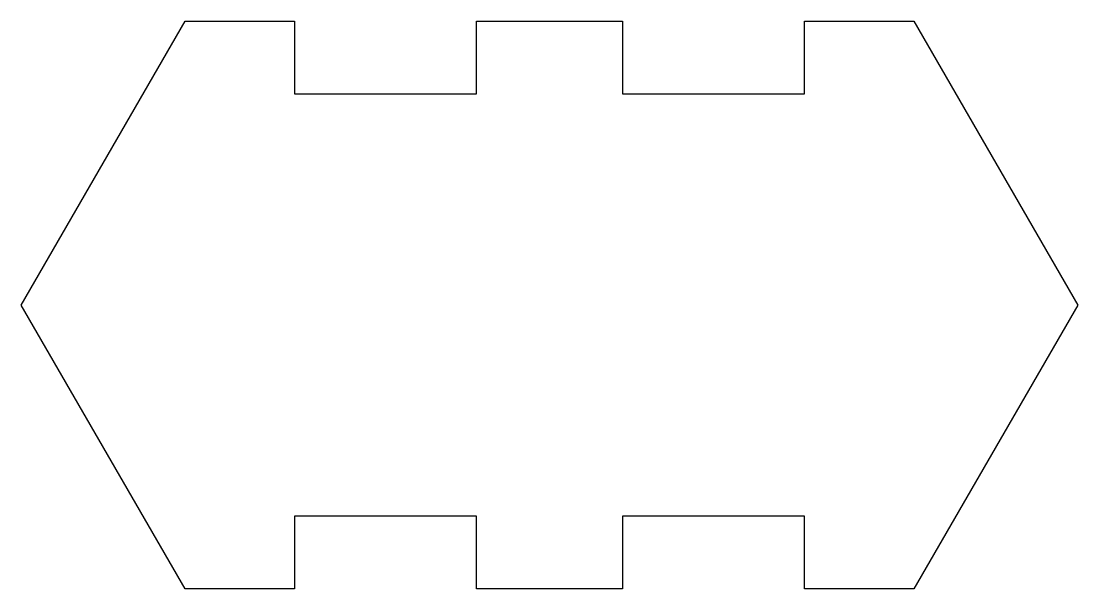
# Model space of a CAD drawing. Header units: inches. Extents: x 23.12 to 30.38, y 46.6 to 50.5.
import ezdxf

# ---------------------------------------------------------------- set-up
doc = ezdxf.new("R2010")
doc.units = ezdxf.units.IN
doc.header["$MEASUREMENT"] = 0

msp = doc.modelspace()

# ---------------------------------------------------------------- linework, layer by layer
for p, q in [((23.125, 48.5514), (24.25, 50.5)), ((24.25, 50.5), (25, 50.5)), ((25, 50.5), (25, 50)), ((26.25, 50), (26.25, 50.5)), ((26.25, 50.5), (27.25, 50.5)), ((27.25, 50.5), (27.25, 50)), ((28.5, 50), (28.5, 50.5)), ((28.5, 50.5), (29.25, 50.5)), ((29.25, 50.5), (30.375, 48.5514)), ((25, 50), (26.25, 50)), ((27.25, 50), (28.5, 50)), ((24.25, 46.6029), (23.125, 48.5514)), ((30.375, 48.5514), (29.25, 46.6029)), ((26.25, 47.1029), (25, 47.1029)), ((25, 47.1029), (25, 46.6029)), ((26.25, 46.6029), (26.25, 47.1029)), ((28.5, 47.1029), (27.25, 47.1029)), ((27.25, 47.1029), (27.25, 46.6029)), ((28.5, 46.6029), (28.5, 47.1029)), ((25, 46.6029), (24.25, 46.6029)), ((27.25, 46.6029), (26.25, 46.6029)), ((29.25, 46.6029), (28.5, 46.6029))]:
    msp.add_line(p, q)

doc.saveas('drawing.dxf')
